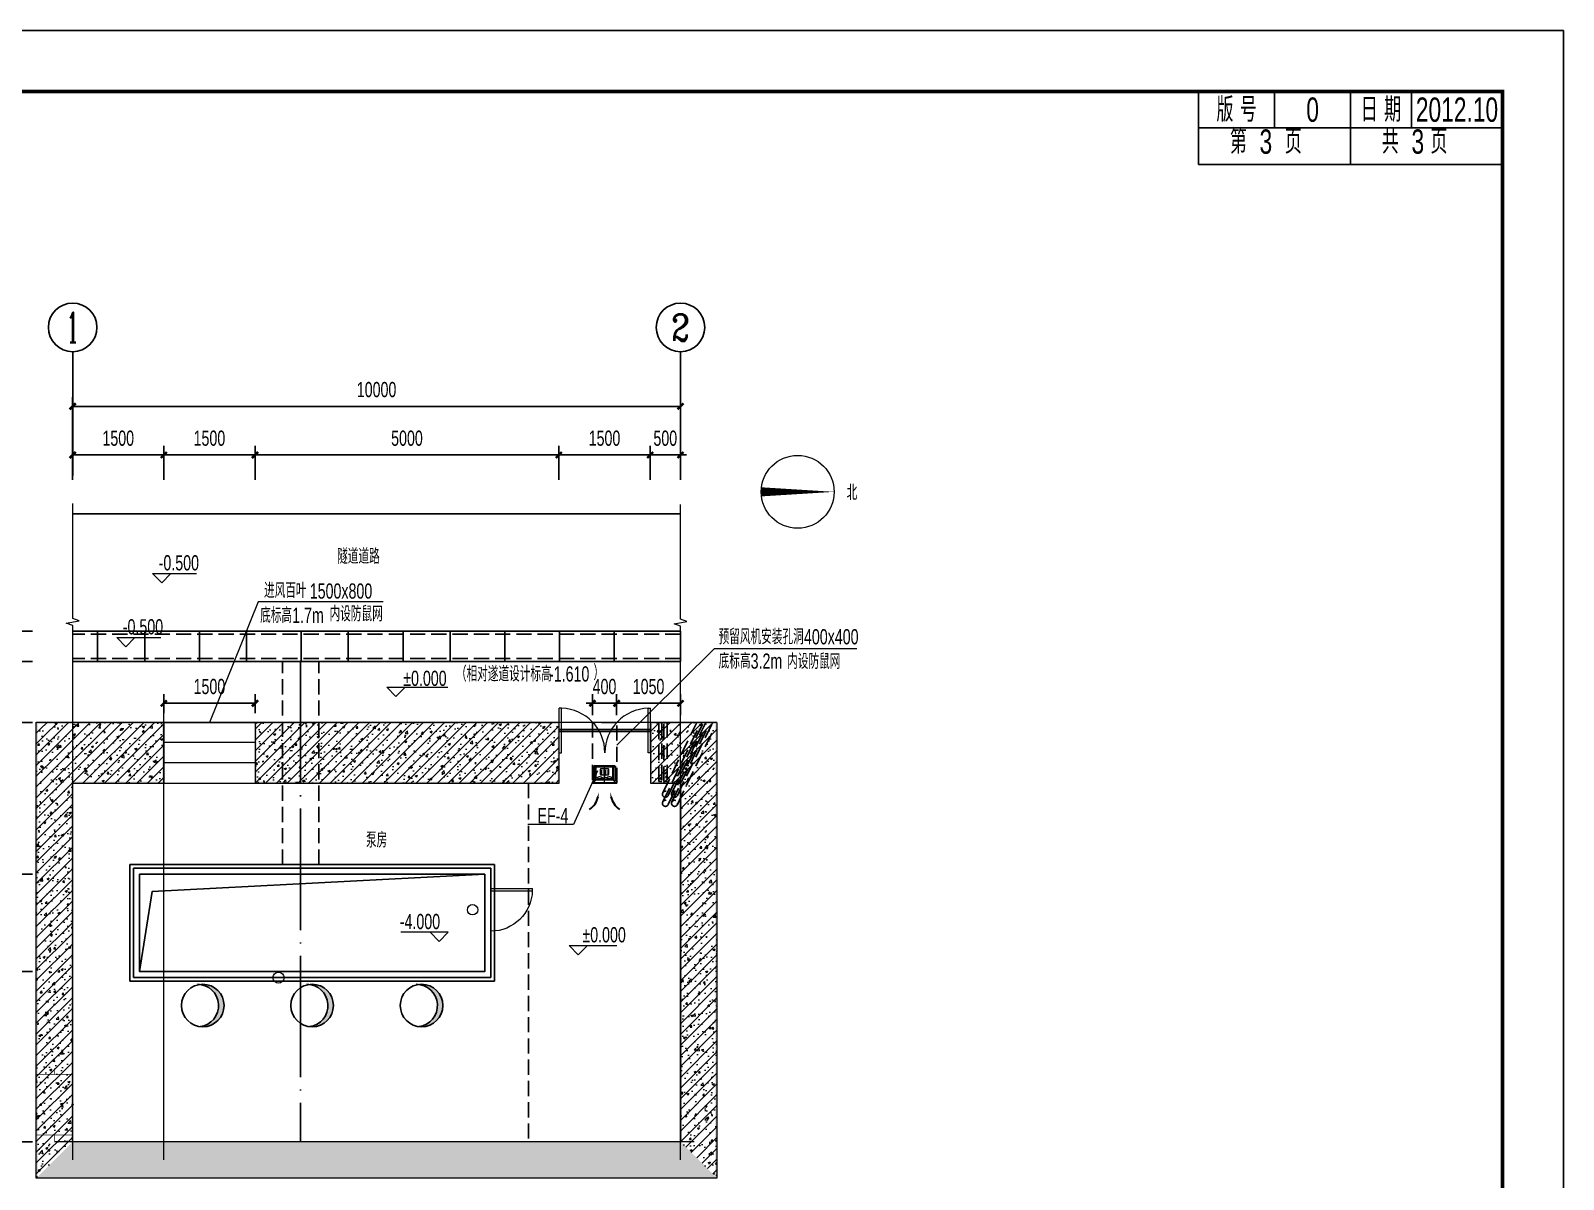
# Model space of a CAD drawing. Extents: x 141823 to 183823, y -39186 to 56515.
# Drawn here: x 158607 to 183823, y -28389 to -9486 of the extents above; entities that cross this region are included whole.
import ezdxf
from ezdxf.enums import TextEntityAlignment as Align

# ---------------------------------------------------------------- set-up
doc = ezdxf.new("R2010")
doc.units = 0
doc.header["$LTSCALE"] = 1000
doc.header["$MEASUREMENT"] = 0
for name, pattern in [('CENTER', [50.8, 31.75, -6.35, 6.35, -6.35]), ('DASH', [0.35, 0.25, -0.1]), ('DOTE', [2.42, 2, -0.2, 0.02, -0.2])]:
    doc.linetypes.add(name, pattern=pattern)
for name, color, linetype, lineweight in [('ACS_KT_SB', 4, 'Continuous', 35), ('ACS_KT_SBZX', 3, 'CENTER', 13), ('DIM_ELEV', 3, 'Continuous', 15), ('DIM_IDEN', 3, 'Continuous', 15), ('DIM_LEAD', 3, 'Continuous', 15), ('DIM_SYMB', 3, 'Continuous', 15), ('DOTE', 1, 'Continuous', 15), ('KT-BZ', 6, 'Continuous', 15), ('PUB_HATCH', 8, 'Continuous', 9), ('PUB_TEXT', 7, 'Continuous', 15), ('PUB_WALL', 9, 'Continuous', 15), ('WALL', 4, 'Continuous', 13), ('WINDOW', 4, 'Continuous', 13), ('标注', 4, 'Continuous', 15)]:
    doc.layers.add(name, color=color, linetype=linetype, lineweight=lineweight)
for name, color, linetype in [('AXIS', 3, 'Continuous'), ('AXIS_TEXT', 7, 'Continuous'), ('HIDE_B', 7, 'Continuous'), ('QQ', 8, 'Continuous'), ('图框', 7, 'Continuous'), ('文字', 7, 'Continuous'), ('栏目', 3, 'Continuous'), ('次轮廓线', 7, 'Continuous'), ('页码', 3, 'Continuous')]:
    doc.layers.add(name, color=color, linetype=linetype)
doc.styles.add('_TCH_AXIS', font='COMPLEX', dxfattribs={"bigfont": 'GBCBIG'})
doc.styles.add('COMPLEX', font='COMPLEX')
doc.styles.add('DIM_FONT', font='hztxt_e.shx', dxfattribs={"width": 0.7, "bigfont": 'hztxt.shx'})
doc.styles.add('HZTXT', font='hztxt_e.shx', dxfattribs={"width": 0.8, "bigfont": 'hztxt.shx'})
doc.styles.get("Standard").update_dxf_attribs({"font": 'hztxt_e.shx', "width": 0.7, "bigfont": 'hztxt.shx'})
doc.dimstyles.new('DIMN50', dxfattribs={"dimtxt": 250, "dimasz": 100, "dimexe": 150, "dimexo": 150, "dimgap": 150, "dimtad": 1, "dimdec": 0, "dimzin": 0, "dimdsep": 46, "dimtxsty": 'DIM_FONT', "dimblk": 'ARCHTICK', "dimcen": 0.09, "dimclrt": 7, "dimazin": 2, "dimtfac": 1, "dimtdec": 0, "dimtix": 1, "dimtmove": 2, "dimatfit": 3, "dimldrblk": 'ARCHTICK', "dimfxl": 0, "dimtolj": 1, "dimtzin": 0, "dimarcsym": 0})
doc.dimstyles.get("Standard").update_dxf_attribs({"dimscale": 100, "dimtxt": 3.5, "dimasz": 1, "dimexe": 2.5, "dimexo": 3, "dimgap": 1.5, "dimtad": 1, "dimdec": 0, "dimzin": 0, "dimdsep": 46, "dimtxsty": 'Standard', "dimblk": 'ARCHTICK', "dimcen": 0.09, "dimadec": 0, "dimazin": 0, "dimtfac": 1, "dimtdec": 0, "dimtix": 1, "dimtmove": 2, "dimatfit": 3, "dimldrblk": 'ARCHTICK', "dimfxl": 0, "dimtolj": 1, "dimtzin": 0, "dimarcsym": 0})
pattern_1 = [(45, (104698.33, 26776.13), (-88.38835, 88.38835), []), (50, (104698.33, 26776.13), (358.6301, -31.3761), [37.5, -412.5]), (355, (104698.33, 26776.13), (-69.3757, 376.096), [30, -330]), (100.4514, (104728.22, 26773.5), (289.2547, 344.7198), [31.8701, -350.571]), (46.1842, (104698.33, 26876.13), (533.6205, -82.7595), [56.25, -618.75]), (96.6356, (104742.8, 26869.23), (467.3314, 487.059), [47.805, -525.8565]), (351.1842, (104698.33, 26876.13), (467.331, 487.0593), [45, -495]), (21, (104748.33, 26851.13), (298.4535, -201.3094), [37.5, -412.5]), (326, (104748.33, 26851.13), (121.6577, 362.575), [30, -330]), (71.4514, (104773.2, 26834.35), (420.1113, 161.2652), [31.8701, -350.571]), (37.5, (104698.33, 26776.13), (6.07993, 166.44693), [0, -326, 0, -335, 0, -331.25]), (7.5, (104698.33, 26776.13), (131.53477, 197.20586), [0, -191, 0, -318.5, 0, -126.25]), (327.5, (104586.83, 26776.13), (266.91122, -11.27744), [0, -125, 0, -390, 0, -517.5]), (317.5, (104536.83, 26776.13), (291.5931, 50.0525), [0, -162.5, 0, -259, 0, -367.5])]

# ---------------------------------------------------------------- blocks, each defined once
blk = doc.blocks.new('_ArchTick')
at = {"color": 0, "linetype": 'ByBlock', "const_width": 0.4}
blk.add_lwpolyline([(-0.5, -0.5), (0.5, 0.5)], dxfattribs=at)
blk = doc.blocks.new('*D103')
at = {"layer": 'Defpoints', "color": 0}
for p in [(169298, -20555), (168248, -20902), (169298, -20902)]:
    blk.add_point(p, dxfattribs=at)
at = {"layer": 'KT-BZ', "color": 0, "lineweight": -2}
for p, q in [((168248, -20752), (168248, -20405)), ((169298, -20752), (169298, -20405)), ((168248, -20555), (169298, -20555))]:
    blk.add_line(p, q, dxfattribs=at)
at = {"layer": 'KT-BZ', "color": 0, "lineweight": -2, "xscale": 100, "yscale": 100, "zscale": 100, "rotation": 180}
blk.add_blockref('_ArchTick', (168248, -20555), dxfattribs=at)
at = {"layer": 'KT-BZ', "color": 0, "lineweight": -2, "xscale": 100, "yscale": 100, "zscale": 100}
blk.add_blockref('_ArchTick', (169298, -20555), dxfattribs=at)
at = {"layer": 'KT-BZ', "color": 7, "insert": (168773, -20280), "char_height": 250, "attachment_point": 5, "style": 'DIM_FONT'}
blk.add_mtext('\\A1;1050', dxfattribs=at)
blk = doc.blocks.new('*D104')
at = {"layer": 'Defpoints', "color": 0}
for p in [(168248, -20555), (167849, -20902), (168248, -20902)]:
    blk.add_point(p, dxfattribs=at)
at = {"layer": 'KT-BZ', "color": 0, "lineweight": -2}
for p, q in [((167849, -20752), (167849, -20405)), ((168248, -20752), (168248, -20405)), ((167849, -20555), (167749, -20555)), ((167849, -20555), (168248, -20555)), ((168248, -20555), (168348, -20555))]:
    blk.add_line(p, q, dxfattribs=at)
at = {"layer": 'KT-BZ', "color": 0, "lineweight": -2, "xscale": 100, "yscale": 100, "zscale": 100}
blk.add_blockref('_ArchTick', (167849, -20555), dxfattribs=at)
at = {"layer": 'KT-BZ', "color": 0, "lineweight": -2, "xscale": 100, "yscale": 100, "zscale": 100, "rotation": 180}
blk.add_blockref('_ArchTick', (168248, -20555), dxfattribs=at)
at = {"layer": 'KT-BZ', "color": 7, "insert": (168048, -20280), "char_height": 250, "attachment_point": 5, "style": 'DIM_FONT'}
blk.add_mtext('\\A1;400', dxfattribs=at)
blk = doc.blocks.new('*D105')
at = {"layer": 'AXIS', "color": 0, "lineweight": -2}
for p, q in [((159298, -16876), (159298, -16319)), ((160798, -16876), (160798, -16319)), ((159298, -16469), (160798, -16469))]:
    blk.add_line(p, q, dxfattribs=at)
at = {"layer": 'Defpoints', "color": 0}
for p in [(160798, -16469), (159298, -17026), (160798, -17026)]:
    blk.add_point(p, dxfattribs=at)
at = {"layer": 'AXIS', "color": 0, "lineweight": -2, "xscale": 100, "yscale": 100, "zscale": 100, "rotation": 180}
blk.add_blockref('_ArchTick', (159298, -16469), dxfattribs=at)
at = {"layer": 'AXIS', "color": 0, "lineweight": -2, "xscale": 100, "yscale": 100, "zscale": 100}
blk.add_blockref('_ArchTick', (160798, -16469), dxfattribs=at)
at = {"layer": 'AXIS', "color": 7, "insert": (160048, -16194), "char_height": 250, "attachment_point": 5, "style": 'DIM_FONT'}
blk.add_mtext('\\A1;1500', dxfattribs=at)
blk = doc.blocks.new('*D106')
at = {"layer": 'AXIS', "color": 0, "lineweight": -2}
for p, q in [((160798, -16876), (160798, -16319)), ((162298, -16876), (162298, -16319)), ((160798, -16469), (162298, -16469))]:
    blk.add_line(p, q, dxfattribs=at)
at = {"layer": 'Defpoints', "color": 0}
for p in [(162298, -16469), (160798, -17026), (162298, -17026)]:
    blk.add_point(p, dxfattribs=at)
at = {"layer": 'AXIS', "color": 0, "lineweight": -2, "xscale": 100, "yscale": 100, "zscale": 100, "rotation": 180}
blk.add_blockref('_ArchTick', (160798, -16469), dxfattribs=at)
at = {"layer": 'AXIS', "color": 0, "lineweight": -2, "xscale": 100, "yscale": 100, "zscale": 100}
blk.add_blockref('_ArchTick', (162298, -16469), dxfattribs=at)
at = {"layer": 'AXIS', "color": 7, "insert": (161548, -16194), "char_height": 250, "attachment_point": 5, "style": 'DIM_FONT'}
blk.add_mtext('\\A1;1500', dxfattribs=at)
blk = doc.blocks.new('*D107')
at = {"layer": 'AXIS', "color": 0, "lineweight": -2}
for p, q in [((162298, -16876), (162298, -16319)), ((167298, -16876), (167298, -16319)), ((162298, -16469), (167298, -16469))]:
    blk.add_line(p, q, dxfattribs=at)
at = {"layer": 'Defpoints', "color": 0}
for p in [(167298, -16469), (162298, -17026), (167298, -17026)]:
    blk.add_point(p, dxfattribs=at)
at = {"layer": 'AXIS', "color": 0, "lineweight": -2, "xscale": 100, "yscale": 100, "zscale": 100, "rotation": 180}
blk.add_blockref('_ArchTick', (162298, -16469), dxfattribs=at)
at = {"layer": 'AXIS', "color": 0, "lineweight": -2, "xscale": 100, "yscale": 100, "zscale": 100}
blk.add_blockref('_ArchTick', (167298, -16469), dxfattribs=at)
at = {"layer": 'AXIS', "color": 7, "insert": (164798, -16194), "char_height": 250, "attachment_point": 5, "style": 'DIM_FONT'}
blk.add_mtext('\\A1;5000', dxfattribs=at)
blk = doc.blocks.new('*D108')
at = {"layer": 'AXIS', "color": 0, "lineweight": -2}
for p, q in [((167298, -16876), (167298, -16319)), ((168798, -16876), (168798, -16319)), ((167298, -16469), (168798, -16469))]:
    blk.add_line(p, q, dxfattribs=at)
at = {"layer": 'Defpoints', "color": 0}
for p in [(168798, -16469), (167298, -17026), (168798, -17026)]:
    blk.add_point(p, dxfattribs=at)
at = {"layer": 'AXIS', "color": 0, "lineweight": -2, "xscale": 100, "yscale": 100, "zscale": 100, "rotation": 180}
blk.add_blockref('_ArchTick', (167298, -16469), dxfattribs=at)
at = {"layer": 'AXIS', "color": 0, "lineweight": -2, "xscale": 100, "yscale": 100, "zscale": 100}
blk.add_blockref('_ArchTick', (168798, -16469), dxfattribs=at)
at = {"layer": 'AXIS', "color": 7, "insert": (168048, -16194), "char_height": 250, "attachment_point": 5, "style": 'DIM_FONT'}
blk.add_mtext('\\A1;1500', dxfattribs=at)
blk = doc.blocks.new('*D109')
at = {"layer": 'AXIS', "color": 0, "lineweight": -2}
for p, q in [((168798, -16876), (168798, -16319)), ((169298, -16876), (169298, -16319)), ((168798, -16469), (168698, -16469)), ((168798, -16469), (169298, -16469)), ((169298, -16469), (169398, -16469))]:
    blk.add_line(p, q, dxfattribs=at)
at = {"layer": 'Defpoints', "color": 0}
for p in [(169298, -16469), (168798, -17026), (169298, -17026)]:
    blk.add_point(p, dxfattribs=at)
at = {"layer": 'AXIS', "color": 0, "lineweight": -2, "xscale": 100, "yscale": 100, "zscale": 100}
blk.add_blockref('_ArchTick', (168798, -16469), dxfattribs=at)
at = {"layer": 'AXIS', "color": 0, "lineweight": -2, "xscale": 100, "yscale": 100, "zscale": 100, "rotation": 180}
blk.add_blockref('_ArchTick', (169298, -16469), dxfattribs=at)
at = {"layer": 'AXIS', "color": 7, "insert": (169048, -16194), "char_height": 250, "attachment_point": 5, "style": 'DIM_FONT'}
blk.add_mtext('\\A1;500', dxfattribs=at)
blk = doc.blocks.new('*D113')
at = {"layer": 'AXIS', "color": 0, "lineweight": -2}
for p, q in [((158636, -24969), (157889, -24969)), ((158039, -27769), (158039, -24969)), ((158636, -27769), (157889, -27769))]:
    blk.add_line(p, q, dxfattribs=at)
at = {"layer": 'Defpoints', "color": 0}
for p in [(158039, -24969), (158786, -24969), (158786, -27769)]:
    blk.add_point(p, dxfattribs=at)
at = {"layer": 'AXIS', "color": 0, "lineweight": -2, "xscale": 100, "yscale": 100, "zscale": 100}
for p, rotation in [((158039, -24969), 90), ((158039, -27769), 270)]:
    blk.add_blockref('_ArchTick', p, dxfattribs=dict(at, rotation=rotation))
at = {"layer": 'AXIS', "color": 7, "insert": (157764, -26369), "char_height": 250, "attachment_point": 5, "rotation": 90, "style": 'DIM_FONT'}
blk.add_mtext('\\A1;2800', dxfattribs=at)
blk = doc.blocks.new('*D114')
at = {"layer": 'AXIS', "color": 0, "lineweight": -2}
for p, q in [((158636, -23368), (157889, -23368)), ((158039, -24969), (158039, -23368)), ((158636, -24969), (157889, -24969))]:
    blk.add_line(p, q, dxfattribs=at)
at = {"layer": 'Defpoints', "color": 0}
for p in [(158039, -23368), (158786, -23368), (158786, -24969)]:
    blk.add_point(p, dxfattribs=at)
at = {"layer": 'AXIS', "color": 0, "lineweight": -2, "xscale": 100, "yscale": 100, "zscale": 100}
for p, rotation in [((158039, -23368), 90), ((158039, -24969), 270)]:
    blk.add_blockref('_ArchTick', p, dxfattribs=dict(at, rotation=rotation))
at = {"layer": 'AXIS', "color": 7, "insert": (157764, -24169), "char_height": 250, "attachment_point": 5, "rotation": 90, "style": 'DIM_FONT'}
blk.add_mtext('\\A1;1600', dxfattribs=at)
blk = doc.blocks.new('*D115')
at = {"layer": 'AXIS', "color": 0, "lineweight": -2}
for p, q in [((158636, -20869), (157889, -20869)), ((158039, -23368), (158039, -20869)), ((158636, -23368), (157889, -23368))]:
    blk.add_line(p, q, dxfattribs=at)
at = {"layer": 'Defpoints', "color": 0}
for p in [(158039, -20869), (158786, -20869), (158786, -23368)]:
    blk.add_point(p, dxfattribs=at)
at = {"layer": 'AXIS', "color": 0, "lineweight": -2, "xscale": 100, "yscale": 100, "zscale": 100}
for p, rotation in [((158039, -20869), 90), ((158039, -23368), 270)]:
    blk.add_blockref('_ArchTick', p, dxfattribs=dict(at, rotation=rotation))
at = {"layer": 'AXIS', "color": 7, "insert": (157764, -22119), "char_height": 250, "attachment_point": 5, "rotation": 90, "style": 'DIM_FONT'}
blk.add_mtext('\\A1;2500', dxfattribs=at)
blk = doc.blocks.new('*D116')
at = {"layer": 'AXIS', "color": 0, "lineweight": -2}
for p, q in [((158636, -19869), (157889, -19869)), ((158039, -20869), (158039, -19869)), ((158636, -20869), (157889, -20869))]:
    blk.add_line(p, q, dxfattribs=at)
at = {"layer": 'Defpoints', "color": 0}
for p in [(158039, -19869), (158786, -19869), (158786, -20869)]:
    blk.add_point(p, dxfattribs=at)
at = {"layer": 'AXIS', "color": 0, "lineweight": -2, "xscale": 100, "yscale": 100, "zscale": 100}
for p, rotation in [((158039, -19869), 90), ((158039, -20869), 270)]:
    blk.add_blockref('_ArchTick', p, dxfattribs=dict(at, rotation=rotation))
at = {"layer": 'AXIS', "color": 7, "insert": (157764, -20369), "char_height": 250, "attachment_point": 5, "rotation": 90, "style": 'DIM_FONT'}
blk.add_mtext('\\A1;1000', dxfattribs=at)
blk = doc.blocks.new('*D117')
at = {"layer": 'AXIS', "color": 0, "lineweight": -2}
for p, q in [((158636, -19369), (157889, -19369)), ((158039, -19369), (158039, -19269)), ((158039, -19869), (158039, -19369)), ((158636, -19869), (157889, -19869)), ((158039, -19869), (158039, -19969))]:
    blk.add_line(p, q, dxfattribs=at)
at = {"layer": 'Defpoints', "color": 0}
for p in [(158039, -19369), (158786, -19369), (158786, -19869)]:
    blk.add_point(p, dxfattribs=at)
at = {"layer": 'AXIS', "color": 0, "lineweight": -2, "xscale": 100, "yscale": 100, "zscale": 100}
for p, rotation in [((158039, -19369), 270), ((158039, -19869), 90)]:
    blk.add_blockref('_ArchTick', p, dxfattribs=dict(at, rotation=rotation))
at = {"layer": 'AXIS', "color": 7, "insert": (157764, -19619), "char_height": 250, "attachment_point": 5, "rotation": 90, "style": 'DIM_FONT'}
blk.add_mtext('\\A1;500', dxfattribs=at)
blk = doc.blocks.new('*D119')
at = {"layer": 'AXIS', "color": 0, "lineweight": -2}
for p, q in [((159298, -16476), (159298, -15519)), ((169298, -16476), (169298, -15519)), ((159298, -15669), (169298, -15669))]:
    blk.add_line(p, q, dxfattribs=at)
at = {"layer": 'Defpoints', "color": 0}
for p in [(169298, -15669), (159298, -16626), (169298, -16626)]:
    blk.add_point(p, dxfattribs=at)
at = {"layer": 'AXIS', "color": 0, "lineweight": -2, "xscale": 100, "yscale": 100, "zscale": 100, "rotation": 180}
blk.add_blockref('_ArchTick', (159298, -15669), dxfattribs=at)
at = {"layer": 'AXIS', "color": 0, "lineweight": -2, "xscale": 100, "yscale": 100, "zscale": 100}
blk.add_blockref('_ArchTick', (169298, -15669), dxfattribs=at)
at = {"layer": 'AXIS', "color": 7, "insert": (164298, -15394), "char_height": 250, "attachment_point": 5, "style": 'DIM_FONT'}
blk.add_mtext('\\A1;10000', dxfattribs=at)
blk = doc.blocks.new('$DorLib2D$00000002')
for p, q in [((-0.5, 0), (-0.5, 0.4875)), ((-0.475, 0.4875), (-0.5, 0.4875)), ((-0.475, 0), (-0.475, 0.4875)), ((0.475, 0), (0.475, 0.4875)), ((0.475, 0.4875), (0.5, 0.4875)), ((0.5, 0), (0.5, 0.4875)), ((-0.5, 0), (-0.475, 0)), ((0.5, 0), (0.475, 0))]:
    blk.add_line(p, q)
at = {"lineweight": 13}
for centre, start, end in [((-0.4875, 0), 0, 88.53072), ((0.4875, 0), 91.46928, 180)]:
    blk.add_arc(centre, 0.4875, start, end, dxfattribs=at)
blk = doc.blocks.new('$TCHSYS$WIN2D')
for p, q in [((-0.5, 0.5), (0.5, 0.5)), ((-0.5, 0.5), (-0.5, -0.5)), ((0.5, 0.5), (0.5, -0.5)), ((0.5, 0.167), (-0.5, 0.167)), ((0.5, -0.167), (-0.5, -0.167)), ((-0.5, -0.5), (0.5, -0.5))]:
    blk.add_line(p, q)
blk = doc.blocks.new('$DorLib2D$00000001')
for p, q in [((0.45, 0.975), (0.5, 0.975)), ((0.45, 0), (0.45, 0.975)), ((0.5, 0), (0.5, 0.975)), ((0.5, 0), (0.45, 0))]:
    blk.add_line(p, q)
at = {"lineweight": 13}
blk.add_arc((0.475, 0), 0.975, 91.4693, 180, dxfattribs=at)
blk = doc.blocks.new('_AXISO')
blk.add_circle((0, 0), 0.5)
at = {"layer": 'AXIS_TEXT', "style": 'COMPLEX', "width": 1.041667}
blk.add_attdef('A', text='', height=0.56, dxfattribs=at).set_placement((-0.25, -0.28), (0.25, -0.28), align=Align.FIT)
blk = doc.blocks.new('ZlFj_FengXiangL_PingMian')
at = {"color": 3}
blk.add_arc((-360, -8), 360, 13.0779, 54.1611, dxfattribs=at)
at = {"color": 5}
blk.add_solid([(3, 75), (-22, 72), (0, 0)], dxfattribs=at)
blk = doc.blocks.new('ZlFj_FengXiangR_PingMian')
at = {"color": 3}
blk.add_arc((360, -8), 360, 125.8389, 166.9221, dxfattribs=at)
at = {"color": 5}
blk.add_solid([(-3, 75), (22, 72), (0, 0)], dxfattribs=at)
blk = doc.blocks.new('*X12')
at = {"color": 0}
for p, q in [((2102.234, 4417.291), (2098.537, 4420.987)), ((2102.234, 4410.22), (2092.234, 4420.22)), ((2102.234, 4403.149), (2092.234, 4413.149)), ((2102.234, 4396.078), (2092.234, 4406.078)), ((2102.234, 4389.007), (2092.234, 4399.007)), ((2101.124, 4383.045), (2092.234, 4391.936)), ((2094.053, 4383.045), (2092.234, 4384.865))]:
    blk.add_line(p, q, dxfattribs=at)
blk = doc.blocks.new('ZlFj_fl1_pingmian')
at = {"color": 3}
for p, q in [((-0.501, 0), (-0.501, -10)), ((-0.501, 0), (0.501, 0)), ((-0.374, -10), (-0.374, 0)), ((0.374, -10), (0.374, 0)), ((0.501, -10), (0.501, 0)), ((-0.501, -10), (0.374, -10)), ((0.374, -10), (0.501, -10))]:
    blk.add_line(p, q, dxfattribs=at)
at = {"color": 3, "extrusion": (0, 0, -1), "yscale": 0.003337338139100254, "zscale": -1, "rotation": 90}
blk.add_blockref('*X12', (15.128, -2102.234), dxfattribs=at)
at = {"color": 3, "yscale": 0.003337338139100254, "rotation": 90}
blk.add_blockref('*X12', (15.128, -2102.234), dxfattribs=at)
blk = doc.blocks.new('PQS')
at = {"color": 3}
for p, q in [((161954, -48859), (161948, -48869)), ((161948, -48869), (161948, -48949)), ((162086, -48860), (161954, -48859)), ((161968, -48876), (161968, -48948)), ((162007, -48875), (162007, -48948)), ((162034, -48875), (162034, -48948)), ((162072, -48876), (162072, -48948)), ((162093, -48869), (162086, -48860)), ((162093, -48949), (162093, -48869)), ((161948, -48949), (161955, -48961)), ((161955, -48961), (162087, -48961)), ((161986, -49008), (162016, -49008)), ((162016, -48961), (162016, -49008)), ((162016, -49008), (162026, -49008)), ((162026, -49008), (162026, -48961)), ((162056, -49008), (162026, -49008)), ((162087, -48961), (162093, -48949))]:
    blk.add_line(p, q, dxfattribs=at)
at = {"color": 3, "extrusion": (0, 0, -1)}
for centre, major_axis, start_param, end_param in [((161941, -49042), (57.9, 0), 3.919074, 5.607775), ((161945, -48977), (53.6, 0), 0.681915, 2.561749), ((162101, -49042), (57.9, 0), 3.817003, 5.505704), ((162097, -48977), (53.6, 0), 0.579844, 2.459678)]:
    blk.add_ellipse(centre, major_axis=major_axis, ratio=0.921361, start_param=start_param, end_param=end_param, dxfattribs=at)
at = {"layer": 'ACS_KT_SB'}
for p, q in [((161847, -48816), (161847, -49056)), ((161880, -49043), (161880, -48826)), ((162161, -48826), (161880, -48826)), ((162161, -49043), (162161, -48826)), ((162194, -48816), (162194, -49056)), ((161880, -49043), (161827, -49096)), ((162214, -49096), (161827, -49096)), ((162161, -49043), (161880, -49043)), ((162161, -49043), (162214, -49096))]:
    blk.add_line(p, q, dxfattribs=at)
at = {"layer": 'ACS_KT_SBZX'}
blk.add_line((162020, -49096), (162020, -48816), dxfattribs=at)
at = {"layer": 'ACS_KT_SB', "xscale": 346, "rotation": 180.0000000016676}
blk.add_blockref('ZlFj_fl1_pingmian', (162020, -48826), dxfattribs=at)
at = {"layer": 'ACS_KT_SB', "rotation": 180}
for name, p in [('ZlFj_FengXiangR_PingMian', (161924, -49246)), ('ZlFj_FengXiangL_PingMian', (162117, -49246))]:
    blk.add_blockref(name, p, dxfattribs=at)
blk = doc.blocks.new('*D120')
at = {"layer": 'Defpoints', "color": 0}
for p in [(162298, -20555), (160798, -20869), (162298, -20869)]:
    blk.add_point(p, dxfattribs=at)
at = {"layer": 'KT-BZ', "color": 0, "lineweight": -2}
for p, q in [((160798, -20719), (160798, -20405)), ((162298, -20719), (162298, -20405)), ((160798, -20555), (162298, -20555))]:
    blk.add_line(p, q, dxfattribs=at)
at = {"layer": 'KT-BZ', "color": 0, "lineweight": -2, "xscale": 100, "yscale": 100, "zscale": 100, "rotation": 180}
blk.add_blockref('_ArchTick', (160798, -20555), dxfattribs=at)
at = {"layer": 'KT-BZ', "color": 0, "lineweight": -2, "xscale": 100, "yscale": 100, "zscale": 100}
blk.add_blockref('_ArchTick', (162298, -20555), dxfattribs=at)
at = {"layer": 'KT-BZ', "color": 7, "insert": (161548, -20280), "char_height": 250, "attachment_point": 5, "style": 'DIM_FONT'}
blk.add_mtext('\\A1;1500', dxfattribs=at)
blk = doc.blocks.new('*D52')
at = {"layer": 'Defpoints', "color": 0, "linetype": 'ByBlock'}
for p in [(-9952697.28, 2544027.01), (-9952744.26, 2543782.4), (-9952734.17, 2543773.67), (-9952729.44, 2543774.39), (-9952737.98, 2543707.31)]:
    blk.add_point(p, dxfattribs=at)
at = {"layer": '标注', "linetype": 'ByBlock', "lineweight": -2}
blk.add_arc((-9952729.44, 2543774.39), 4.78, 175.76496, 238.60098, dxfattribs=at)
at = {"layer": '标注', "linetype": 'ByBlock'}
for points in [[(-9952734.53, 2543774.84), (-9952733.89, 2543774.65), (-9952733.65, 2543776.67)], [(-9952731.82, 2543770.63), (-9952732.04, 2543770), (-9952730.04, 2543769.65)]]:
    blk.add_solid(points, dxfattribs=at)
at = {"layer": '标注', "linetype": 'ByBlock', "insert": (-9952732, 2543773.08), "char_height": 3, "attachment_point": 5, "rotation": 297.18297}
blk.add_mtext('\\A1;111.1°', dxfattribs=at)
blk = doc.blocks.new('ac')
at = {"layer": '标注', "linetype": 'ByBlock'}
dim = blk.add_angular_dim_2l(base=(-9952734.17, 2543773.67), line1=((-9952737.98, 2543707.31), (-9952697.28, 2544027.01)), line2=((-9952744.26, 2543782.4), (-9952729.44, 2543774.39)), dimstyle='Standard', override={"dimdec": 1, "dimazin": 2}, dxfattribs=at)
dim.commit()
dim.dimension.update_dxf_attribs({"geometry": '*D52', "text_midpoint": (-9952732, 2543773.08)})
blk = doc.blocks.new('zx')
at = {"layer": '标注', "linetype": 'ByBlock', "xscale": 29.99999999999998, "yscale": 29.99999999999998, "zscale": 29.99999999999998, "rotation": 267.2929497497675}
blk.add_blockref('ac', (-90141045, -294670499), dxfattribs=at)

msp = doc.modelspace()

# ---------------------------------------------------------------- hatches: boundary and pattern name
at = {"layer": 'PUB_HATCH'}
h = msp.add_hatch(dxfattribs=at)
h.set_pattern_fill('钢筋混凝土', color=256, scale=50, style=0)
h.set_pattern_definition(pattern_1)
h.paths.add_polyline_path([(159273.2, -21843.6), (159298.2, -21868.6), (160798.2, -21868.6), (160798.2, -20868.6), (158698.2, -20868.6), (158723.2, -20893.6)])
h = msp.add_hatch(dxfattribs=at)
h.set_pattern_fill('钢筋混凝土', color=256, scale=50, style=0)
h.set_pattern_definition(pattern_1)
h.paths.add_polyline_path([(158698.2, -28368.6), (159298.2, -27768.6), (159298.2, -21868.6), (159273.2, -21843.6), (158723.2, -20893.6), (158698.2, -20868.6)])
h = msp.add_hatch(dxfattribs=at)
h.set_pattern_fill('钢筋混凝土', color=256, scale=50, style=0)
h.set_pattern_definition(pattern_1)
h.paths.add_polyline_path([(162298.2, -21868.6), (167304.2, -21868.6), (167304.2, -20868.6), (162298.2, -20868.6)])
h = msp.add_hatch(dxfattribs=at)
h.set_pattern_fill('钢筋混凝土', color=256, scale=50, style=0)
h.set_pattern_definition(pattern_1)
h.paths.add_polyline_path([(169873.2, -20893.6), (169898.2, -20868.6), (168804.2, -20868.6), (168804.2, -21868.6), (169298.2, -21868.6), (169323.2, -21843.6)])
h = msp.add_hatch(dxfattribs=at)
h.set_pattern_fill('钢筋混凝土', color=256, scale=50, style=0)
h.set_pattern_definition(pattern_1)
h.paths.add_polyline_path([(169873.2, -20893.6), (169323.2, -21843.6), (169298.2, -21868.6), (169298.2, -27768.6), (169898.2, -28368.6), (169898.2, -20868.6)])
h = msp.add_hatch(color=256, dxfattribs=at)
h.dxf.hatch_style = 1
h.paths.add_polyline_path([(161393.8, -25181.4, -0.4520453), (161788.2, -25528.6, -0.4520453), (161393.8, -25875.7, 0.8800613)])
h = msp.add_hatch(color=256, dxfattribs=at)
h.dxf.hatch_style = 1
h.paths.add_polyline_path([(163193.8, -25181.4, -0.4520453), (163588.2, -25528.6, -0.4520453), (163193.8, -25875.7, 0.8800613)])
h = msp.add_hatch(color=256, dxfattribs=at)
h.dxf.hatch_style = 1
h.paths.add_polyline_path([(164993.8, -25181.4, -0.4520453), (165388.2, -25528.6, -0.4520453), (164993.8, -25875.7, 0.8800613)])
h = msp.add_hatch(dxfattribs=at)
h.set_pattern_fill('钢筋混凝土', color=256, scale=50, style=0)
h.set_pattern_definition(pattern_1)
h.paths.add_polyline_path([(169898.2, -28368.6), (169298.2, -27768.6), (159298.2, -27768.6), (158698.2, -28368.6)])
at = {"layer": 'PUB_WALL'}
for points in [[(160798.2, -20868.6), (158698.2, -20868.6), (158723.2, -20893.6), (160773.2, -20893.6)], [(158698.2, -28368.6), (158698.2, -20868.6), (158723.2, -20893.6), (158723.2, -28343.6)], [(160798.2, -21868.6), (160798.2, -20868.6), (160773.2, -20893.6), (160773.2, -21843.6)], [(167304.2, -20868.6), (162298.2, -20868.6), (162323.2, -20893.6), (167279.2, -20893.6)], [(162298.2, -20868.6), (162298.2, -21868.6), (162323.2, -21843.6), (162323.2, -20893.6)], [(167304.2, -21868.6), (167304.2, -20868.6), (167279.2, -20893.6), (167279.2, -21843.6)], [(169898.2, -20868.6), (168804.2, -20868.6), (168829.2, -20893.6), (169873.2, -20893.6)], [(168804.2, -20868.6), (168804.2, -21868.6), (168829.2, -21843.6), (168829.2, -20893.6)], [(169898.2, -20868.6), (169898.2, -28368.6), (169873.2, -28343.6), (169873.2, -20893.6)], [(159298.2, -21868.6), (160798.2, -21868.6), (160773.2, -21843.6), (159273.2, -21843.6)], [(159298.2, -27768.6), (159298.2, -21868.6), (159273.2, -21843.6), (159273.2, -27793.6)], [(162298.2, -21868.6), (167304.2, -21868.6), (167279.2, -21843.6), (162323.2, -21843.6)], [(168804.2, -21868.6), (169298.2, -21868.6), (169323.2, -21843.6), (168829.2, -21843.6)], [(169298.2, -21868.6), (169298.2, -27768.6), (169323.2, -27793.6), (169323.2, -21843.6)], [(169298.2, -27768.6), (159298.2, -27768.6), (159273.2, -27793.6), (169323.2, -27793.6)], [(169898.2, -28368.6), (158698.2, -28368.6), (158723.2, -28343.6), (169873.2, -28343.6)]]:
    msp.add_hatch(color=256, dxfattribs=at).paths.add_polyline_path(points)

# ---------------------------------------------------------------- linework, layer by layer
at = {"linetype": 'DASH'}
for p, q in [((162748.2, -23208.4), (162748.2, -19868.6)), ((163348.2, -23208.4), (163348.2, -19868.6)), ((169007.3, -22025.9), (169565.1, -20868.6)), ((169097.2, -22069.4), (169667.4, -20886.3)), ((169157.3, -22025.9), (169715.1, -20868.6)), ((169247.2, -22069.4), (169817.4, -20886.3)), ((169007.3, -22175.9), (169577.5, -20992.9)), ((169097.2, -22219.4), (169667.4, -21036.3)), ((169157.3, -22175.9), (169727.5, -20992.9)), ((169247.2, -22219.4), (169817.4, -21036.3)), ((166798.2, -21868.6), (166798.2, -27768.6))]:
    msp.add_line(p, q, dxfattribs=at)
at = {"linetype": 'DOTE'}
msp.add_line((163048.2, -19868.6), (163048.2, -27768.6), dxfattribs=at)
for p, q in [((167298.2, -20988.6), (168798.2, -20988.6)), ((167298.2, -21018.6), (168798.2, -21018.6))]:
    msp.add_line(p, q)
at = {"linetype": 'DASH'}
for points in [[(168248.2, -20868.6), (167848.6, -20868.6), (167848.6, -21868.6), (168248.2, -21868.6)], [(168942.4, -20868.6), (168992.4, -20868.6), (168992.4, -21842.9), (168942.4, -21842.9)], [(169026.8, -20868.6), (169076.8, -20868.6), (169076.8, -21842.9), (169026.8, -21842.9)]]:
    msp.add_lwpolyline(points, close=True, dxfattribs=at)
at = {"const_width": 10}
for points in [[(159297.8, -26658.6), (158698.2, -26658.6)], [(158998, -26658.6), (158998, -26560.5)], [(159297.8, -27658.6), (158698.2, -27658.6)], [(158998, -27756.6), (158998, -27658.6)]]:
    msp.add_lwpolyline(points, dxfattribs=at)
at = {"linetype": 'DASH'}
for centre in [(169050.7, -22050.8), (169050.7, -22200.8), (169200.7, -22050.8), (169200.7, -22200.8)]:
    msp.add_circle(centre, 50, dxfattribs=at)
for centre in [(161438.2, -25528.6), (163238.2, -25528.6), (165038.2, -25528.6)]:
    msp.add_circle(centre, 350)
for centre in [(161349.3, -25528.6), (163149.3, -25528.6), (164949.3, -25528.6)]:
    msp.add_arc(centre, 350, 277.30049, 90)
at = {"layer": 'AXIS'}
for p, q in [((159298.2, -16809), (159298.2, -14769.3)), ((169298.2, -16809), (169298.2, -14769.3)), ((160237.8, -23208.4), (166238.2, -23208.4)), ((160237.8, -25128.6), (160237.8, -23208.4)), ((160297.8, -23268.4), (166178.2, -23268.4)), ((160297.8, -25068.6), (160297.8, -23268.4)), ((166178.2, -23268.4), (166178.2, -25068.6)), ((166238.2, -23208.4), (166238.2, -25128.6)), ((162976.5, -25128.6), (160237.8, -25128.6)), ((162941.5, -25068.6), (160297.8, -25068.6)), ((166178.2, -25068.6), (162941.5, -25068.6)), ((166238.2, -25128.6), (162976.5, -25128.6))]:
    msp.add_line(p, q, dxfattribs=at)
at = {"layer": 'DIM_ELEV'}
for p, q in [((160763.6, -18570.4), (160613.6, -18420.4)), ((160613.6, -18420.4), (161337.1, -18420.4)), ((160763.6, -18570.4), (160913.6, -18420.4)), ((160173.3, -19623.2), (160023.3, -19473.2)), ((160023.3, -19473.2), (160746.8, -19473.2)), ((160173.3, -19623.2), (160323.3, -19473.2)), ((164617.2, -20440.8), (164467.2, -20290.8)), ((164467.2, -20290.8), (165472.8, -20290.8)), ((164617.2, -20440.8), (164767.2, -20290.8)), ((165477.7, -24323.5), (164695.2, -24323.5)), ((165327.7, -24473.5), (165177.7, -24323.5)), ((165327.7, -24473.5), (165477.7, -24323.5)), ((167617.1, -24691.4), (167467.1, -24541.4)), ((167467.1, -24541.4), (168249.6, -24541.4)), ((167617.1, -24691.4), (167767.1, -24541.4))]:
    msp.add_line(p, q, dxfattribs=at)
at = {"layer": 'DIM_IDEN'}
for centre, radius in [((165878.2, -23951.7), 86), ((162684.6, -25068.6), 90.8)]:
    msp.add_circle(centre, radius, dxfattribs=at)
at = {"layer": 'DIM_LEAD', "const_width": 20}
for points in [[(168965.1, -21025.1, 1), (168974.5, -21007.5, 1)], [(162746.9, -21548.4, 1), (162749.6, -21528.6, 1)], [(169206.7, -22063.6, 1), (169213.5, -22044.8, 1)], [(159307.5, -27162.3, 1), (159289, -27154.8, 1)]]:
    msp.add_lwpolyline(points, format="xyb", close=True, dxfattribs=at)
at = {"layer": 'DIM_SYMB'}
msp.add_lwpolyline([(170626.4, -17075.2, 150, 0, 0), (171826.4, -17075.2, 0, 0, 0)], format="xyseb", dxfattribs=at)
for points in [[(159298.2, -21168.6), (159298.2, -19274.3), (159193.2, -19236.1), (159403.2, -19199.1), (159298.2, -19161.8), (159298.2, -17267.6)], [(169298.2, -21168.6), (169298.2, -19283), (169193.2, -19244.8), (169403.2, -19207.8), (169298.2, -19170.5), (169298.2, -17285)]]:
    msp.add_lwpolyline(points, dxfattribs=at)
msp.add_circle((171226.4, -17075.2), 600, dxfattribs=at)
at = {"layer": 'DOTE'}
for p, q in [((159298.2, -28068.6), (159298.2, -20568.6)), ((160798.2, -28068.6), (160798.2, -20568.6)), ((169298.2, -28068.6), (169298.2, -20568.6)), ((169512.7, -20868.6), (158998.2, -20868.6)), ((169512.7, -27768.6), (158998.2, -27768.6))]:
    msp.add_line(p, q, dxfattribs=at)
at = {"layer": 'HIDE_B', "flags": 128}
msp.add_lwpolyline([(144823.3, -37186.1), (144823.3, -37186.1), (144823.3, -37186.1), (144823.3, -10486.1), (144823.3, -10486.1), (144823.3, -10486.1), (182823.3, -10486.1), (182823.3, -10486.1), (182823.3, -10486.1), (182823.3, -10486.1), (182823.3, -10486.1), (182823.3, -10486.1), (182823.3, -37186.1), (182823.3, -37186.1), (144823.3, -37186.1)], close=True, dxfattribs=at)
at = {"layer": 'KT-BZ'}
for p, q in [((162350.5, -18884.4), (161548.2, -20868.6)), ((164406.8, -18884.4), (162350.5, -18884.4)), ((169850.6, -19659.8), (168248.2, -21243.7)), ((172198, -19659.8), (169850.6, -19659.8)), ((167930.1, -21665.1), (167537.2, -22551.8)), ((167537.2, -22551.8), (166786.3, -22551.8))]:
    msp.add_line(p, q, dxfattribs=at)
at = {"layer": 'QQ'}
for p, q in [((169298.2, -17436.3), (159298.2, -17436.3)), ((169298.2, -19368.6), (159298.2, -19368.6)), ((159708.2, -19368.6), (159708.2, -19868.6)), ((160483.2, -19368.6), (160483.2, -19868.6)), ((161383.2, -19368.6), (161383.2, -19868.6)), ((161383.2, -19368.6), (161383.2, -19868.6)), ((162158.2, -19368.6), (162158.2, -19868.6)), ((163058.2, -19368.6), (163058.2, -19868.6)), ((163833.2, -19368.6), (163833.2, -19868.6)), ((164733.2, -19368.6), (164733.2, -19868.6)), ((164733.2, -19368.6), (164733.2, -19868.6)), ((165508.2, -19368.6), (165508.2, -19868.6)), ((166408.2, -19368.6), (166408.2, -19868.6)), ((167308.2, -19368.6), (167308.2, -19868.6)), ((168208.2, -19368.6), (168208.2, -19868.6)), ((169298.2, -19368.6), (169298.2, -19868.6)), ((169298.2, -19868.6), (159298.2, -19868.6))]:
    msp.add_line(p, q, dxfattribs=at)
at = {"layer": 'QQ', "linetype": 'DASH'}
for p, q in [((169298.2, -19418.6), (159298.2, -19418.6)), ((169298.2, -19818.6), (159298.2, -19818.6))]:
    msp.add_line(p, q, dxfattribs=at)
at = {"layer": 'QQ'}
msp.add_lwpolyline([(160397.8, -23368.4), (166078.2, -23368.4), (166078.2, -24968.6), (160397.8, -24968.6)], close=True, dxfattribs=at)
msp.add_lwpolyline([(166078.2, -23368.4), (160605.6, -23652.7), (160397.8, -24968.6)], dxfattribs=at)
at = {"layer": 'WALL'}
for p, q in [((160798.2, -20868.6), (158698.2, -20868.6)), ((158698.2, -28368.6), (158698.2, -20868.6)), ((160798.2, -21868.6), (160798.2, -20868.6)), ((167304.2, -20868.6), (162298.2, -20868.6)), ((162298.2, -20868.6), (162298.2, -21868.6)), ((167304.2, -21868.6), (167304.2, -20868.6)), ((169898.2, -20868.6), (168804.2, -20868.6)), ((168804.2, -20868.6), (168804.2, -21868.6)), ((169898.2, -20868.6), (169898.2, -28368.6)), ((159298.2, -21868.6), (160798.2, -21868.6)), ((159298.2, -27768.6), (159298.2, -21868.6)), ((162298.2, -21868.6), (167304.2, -21868.6)), ((168804.2, -21868.6), (169298.2, -21868.6)), ((169298.2, -21868.6), (169298.2, -27768.6)), ((169298.2, -27768.6), (159298.2, -27768.6)), ((169898.2, -28368.6), (158698.2, -28368.6))]:
    msp.add_line(p, q, dxfattribs=at)
at = {"layer": '图框', "linetype": 'Continuous'}
msp.add_lwpolyline([(141823.3, -9486.1), (183823.3, -9486.1), (183823.3, -39186.1), (141823.3, -39186.1)], close=True, dxfattribs=at)
at = {"layer": '图框', "linetype": 'Continuous', "const_width": 60}
msp.add_lwpolyline([(182823.3, -10486.1), (144823.3, -10486.1), (144823.3, -38186.1), (182823.3, -38186.1), (182823.3, -10486.1)], dxfattribs=at)
at = {"layer": '文字'}
for p, q in [((179073.3, -11086.1), (179073.3, -10486.1)), ((180323.3, -11086.1), (180323.3, -10486.1))]:
    msp.add_line(p, q, dxfattribs=at)
at = {"layer": '次轮廓线'}
msp.add_line((181323.3, -11086.1), (181323.3, -10486.1), dxfattribs=at)
at = {"layer": '页码'}
for p, q in [((177823.3, -11686.1), (177823.3, -10486.1)), ((177823.3, -11086.1), (182823.3, -11086.1)), ((177823.3, -11086.1), (182823.3, -11086.1)), ((180323.3, -11686.1), (180323.3, -11086.1)), ((177823.3, -11686.1), (182823.3, -11686.1))]:
    msp.add_line(p, q, dxfattribs=at)

# ---------------------------------------------------------------- block references
msp.add_blockref('zx', (-37321.5, 11464.3))
at = {"layer": 'AXIS'}
ref = msp.add_blockref('_AXISO', (159298.2, -14369.3), dxfattribs=dict(at, xscale=800, yscale=800, zscale=800))
ref.add_attrib('A', '1', dxfattribs={"layer": 'AXIS_TEXT', "height": 499.7, "style": '_TCH_AXIS'}).set_placement((159191.2, -14619.2), (159405.3, -14619.2), align=Align.FIT)
ref = msp.add_blockref('_AXISO', (169298.2, -14369.3), dxfattribs=dict(at, xscale=800, yscale=800, zscale=800))
ref.add_attrib('A', '2', dxfattribs={"layer": 'AXIS_TEXT', "height": 438.4, "style": '_TCH_AXIS'}).set_placement((169152.1, -14588.5), (169444.4, -14588.5), align=Align.FIT)
at = {"layer": 'WALL'}
msp.add_blockref('PQS', (6028.1, 27227.2), dxfattribs=at)
at = {"layer": 'WINDOW', "xscale": 1500, "zscale": 1500}
for name, p, yscale in [('$DorLib2D$00000002', (168054.2, -21368.6), 1500), ('$TCHSYS$WIN2D', (161548.2, -21368.6), 1000)]:
    msp.add_blockref(name, p, dxfattribs=dict(at, yscale=yscale))
at = {"layer": 'WINDOW', "xscale": -700, "yscale": 700, "zscale": -700, "rotation": 270}
msp.add_blockref('$DorLib2D$00000001', (166178.2, -23954.4), dxfattribs=at)

# ---------------------------------------------------------------- texts
at = {"layer": 'KT-BZ', "style": 'HZTXT', "width": 0.7}
for s, p in [('进风百叶', (162446.2, -18824.1)), ('1500x800', (163198.9, -18832.4)), ('底标高', (162383.1, -19232.4)), ('1.7m', (162909.7, -19232.4)), ('内设防鼠网', (163524.6, -19207.3)), ('预留风机安装孔洞', (169925.6, -19584.8)), ('400x400', (171329.9, -19584.8)), ('底标高', (169925.6, -19984.8)), ('3.2m', (170452.2, -19984.8)), ('内设防鼠网', (171053.7, -19990.2)), ('EF-4', (166945.9, -22528.7))]:
    msp.add_text(s, height=250, rotation=359.99967, dxfattribs=at).set_placement(p)
at = {"layer": 'PUB_TEXT', "ltscale": 250, "style": 'HZTXT', "width": 0.7}
for s, p in [('北', (172032.6, -17211.4)), ('-0.500', (160713.1, -18367.9)), ('隧道道路', (163649.8, -18261.1)), ('-0.500', (160122.8, -19420.7)), ('（相对遂道设计标高', (165603.6, -20196.5)), ('）', (167866.2, -20173.8)), ('%%P0.000', (164736.8, -20268.7)), ('-1.610', (167135.5, -20196.5)), ('泵房', (164123.8, -22929.3)), ('-4.000', (164680.2, -24271)), ('%%P0.000', (167684.6, -24488.9))]:
    msp.add_text(s, height=250, rotation=0.00033, dxfattribs=at).set_placement(p)
at = {"layer": '文字', "width": 0.7}
for s, p in [('版 号', (178448.3, -10786.1)), ('0', (179698.3, -10786.1)), ('日 期', (180823.3, -10786.1)), ('2012.10', (182073.3, -10786.1))]:
    msp.add_text(s, height=400, dxfattribs=at).set_placement(p, align=Align.MIDDLE_CENTER)
at = {"layer": '栏目', "char_height": 500, "width": 2859.111, "attachment_point": 1}
for s, insert in [('{\\H0.8x;第  3  页}', (178337, -11111.6)), ('{\\H0.8x;共  3 页}', (180837, -11111.6))]:
    msp.add_mtext(s, dxfattribs=dict(at, insert=insert))

# ---------------------------------------------------------------- dimensions: what is measured, and where the dimension line sits
at = {"layer": 'AXIS'}
for p1, p2, distance, picture, middle in [((159298.2, -16625.8), (169298.2, -16625.8), 956.7, '*D119', (164298.2, -15394.1)), ((159298.2, -17025.8), (160798.2, -17025.8), 556.7, '*D105', (160048.2, -16194.1)), ((160798.2, -17025.8), (162298.2, -17025.8), 556.7, '*D106', (161548.2, -16194.1)), ((162298.2, -17025.8), (167298.2, -17025.8), 556.7, '*D107', (164798.2, -16194.1)), ((167298.2, -17025.8), (168798.2, -17025.8), 556.7, '*D108', (168048.2, -16194.1)), ((168798.2, -17025.8), (169298.2, -17025.8), 556.7, '*D109', (169048.2, -16194.1)), ((158785.8, -19868.6), (158785.8, -19368.6), 746.6, '*D117', (157764.2, -19618.6)), ((158785.8, -20868.6), (158785.8, -19868.6), 746.6, '*D116', (157764.2, -20368.6)), ((158785.8, -23368.4), (158785.8, -20868.6), 746.6, '*D115', (157764.2, -22118.5)), ((158785.8, -24968.6), (158785.8, -23368.4), 746.6, '*D114', (157764.2, -24168.5)), ((158785.8, -27768.6), (158785.8, -24968.6), 746.6, '*D113', (157764.2, -26368.6))]:
    dim = msp.add_aligned_dim(p1=p1, p2=p2, distance=distance, dimstyle='DIMN50', dxfattribs=at)
    dim.commit()
    dim.dimension.update_dxf_attribs({"geometry": picture, "text_midpoint": middle})
at = {"layer": 'KT-BZ'}
dim = msp.add_linear_dim(base=(162298.2, -20555.1), p1=(160798.2, -20868.6), p2=(162298.2, -20868.6), dimstyle='DIMN50', dxfattribs=at)
dim.commit()
dim.dimension.update_dxf_attribs({"geometry": '*D120', "text_midpoint": (161548.2, -20280.1)})
for p1, p2, picture, middle in [((167848.6, -20902.4), (168248.2, -20902.4), '*D104', (168048.4, -20280.1)), ((168248.2, -20902.4), (169298.2, -20902.4), '*D103', (168773.2, -20280.1))]:
    dim = msp.add_aligned_dim(p1=p1, p2=p2, distance=347.3, dimstyle='DIMN50', dxfattribs=at)
    dim.commit()
    dim.dimension.update_dxf_attribs({"geometry": picture, "text_midpoint": middle})

doc.saveas('drawing.dxf')
